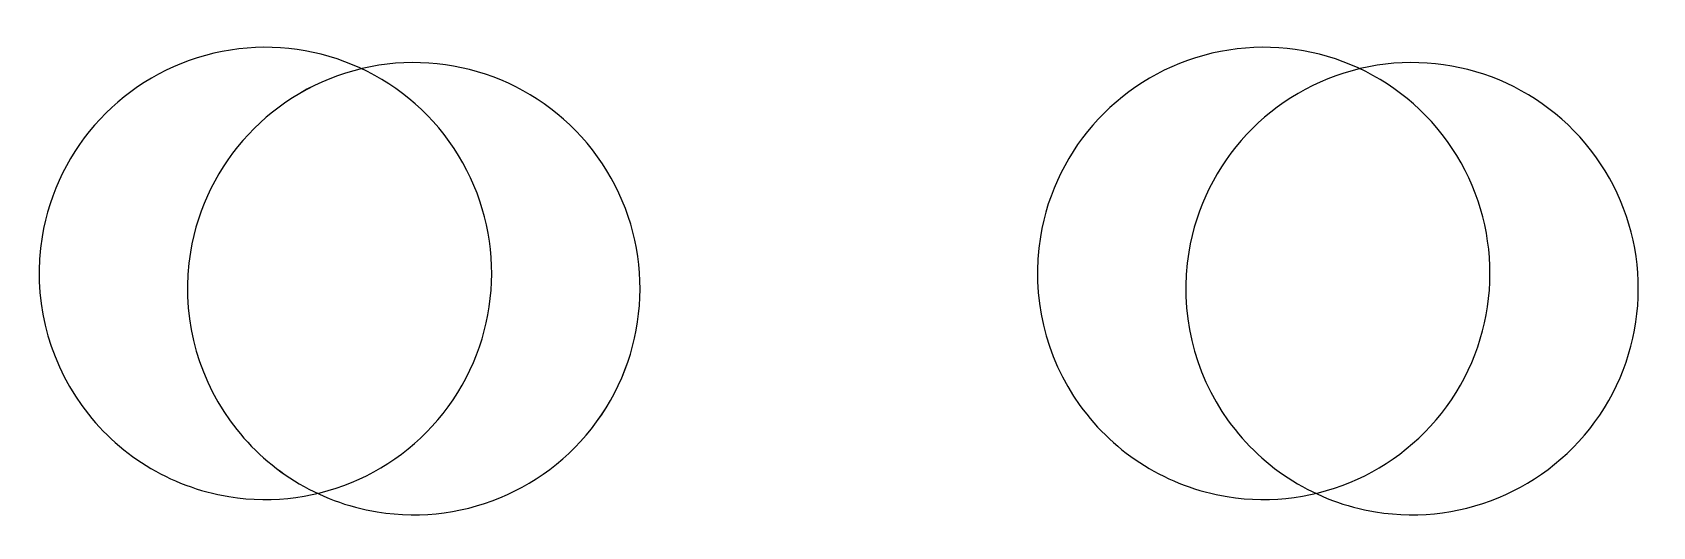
# Model space of a CAD drawing. Extents: x -4034 to 1909, y -3277 to 6509.
# Drawn here: x 119.2 to 504.8, y 6391.6 to 6509.3 of the extents above; entities that cross this region are included whole.
import ezdxf

# ---------------------------------------------------------------- set-up
doc = ezdxf.new("R2010")
doc.units = 0
doc.layers.add('Layer_1', color=7, linetype='CONTINUOUS')

msp = doc.modelspace()

# ---------------------------------------------------------------- linework, layer by layer
at = {"layer": 'Layer_1', "color": 7}
for points in [[(165.93761, 6398.785908)], [(165.93761, 6398.784908)], [(403.53461, 6398.785908)], [(201.24661, 6395.144908)], [(201.24661, 6395.141908)], [(438.84361, 6395.141908)]]:
    msp.add_lwpolyline(points, close=True, dxfattribs=at)
for points in [[(218.364847, 6483.373345), (205.6503, 6501.06139), (183.532689, 6509.348697), (162.32542, 6504.370909)], [(218.364847, 6483.372345), (205.6503, 6501.06039), (183.532689, 6509.347697), (162.32542, 6504.369909)], [(455.961847, 6483.373345), (443.2473, 6501.06139), (421.129689, 6509.348697), (399.92242, 6504.370909)], [(253.673847, 6479.732345), (240.9593, 6497.42039), (218.841689, 6505.707697), (197.63442, 6500.729909)], [(253.673847, 6479.729345), (240.9593, 6497.41739), (218.841689, 6505.704697), (197.63442, 6500.726909)], [(491.270847, 6479.729345), (478.5563, 6497.41739), (456.438689, 6505.704697), (435.23142, 6500.726909)], [(162.32542, 6504.370909), (141.118152, 6499.393121), (124.997635, 6482.130528), (121.480841, 6460.632649)], [(162.32542, 6504.369909), (141.118152, 6499.392121), (124.997635, 6482.129528), (121.480841, 6460.631649)], [(399.92242, 6504.370909), (378.715152, 6499.393121), (362.594635, 6482.130528), (359.077841, 6460.632649)], [(197.63442, 6500.729909), (176.427152, 6495.752121), (160.306635, 6478.489528), (156.789841, 6456.991649)], [(197.63442, 6500.726909), (176.427152, 6495.749121), (160.306635, 6478.486528), (156.789841, 6456.988649)], [(435.23142, 6500.726909), (414.024152, 6495.749121), (397.903635, 6478.486528), (394.386841, 6456.988649)], [(220.410988, 6423.564247), (231.886963, 6442.079878), (231.079393, 6465.685301), (218.364847, 6483.373345)], [(220.410988, 6423.563247), (231.886963, 6442.078878), (231.079393, 6465.684301), (218.364847, 6483.372345)], [(458.007988, 6423.564247), (469.483963, 6442.079878), (468.676393, 6465.685301), (455.961847, 6483.373345)], [(255.719988, 6419.923247), (267.195963, 6438.438878), (266.388393, 6462.044301), (253.673847, 6479.732345)], [(255.719988, 6419.920247), (267.195963, 6438.435878), (266.388393, 6462.041301), (253.673847, 6479.729345)], [(493.316988, 6419.920247), (504.792963, 6438.435878), (503.985393, 6462.041301), (491.270847, 6479.729345)], [(121.480841, 6460.632649), (119.174788, 6446.535928), (122.563085, 6432.100494), (130.900346, 6420.501981)], [(121.480841, 6460.631649), (119.174788, 6446.534928), (122.563085, 6432.099494), (130.900346, 6420.500981)], [(359.077841, 6460.632649), (356.771788, 6446.535928), (360.160085, 6432.100494), (368.497346, 6420.501981)], [(156.789841, 6456.991649), (154.483788, 6442.894928), (157.872085, 6428.459494), (166.209346, 6416.860981)], [(156.789841, 6456.988649), (154.483788, 6442.891928), (157.872085, 6428.456494), (166.209346, 6416.857981)], [(394.386841, 6456.988649), (392.080788, 6442.891928), (395.469085, 6428.456494), (403.806346, 6416.857981)], [(165.93761, 6398.785908), (187.435488, 6395.269114), (208.935012, 6405.048616), (220.410988, 6423.564247)], [(165.93761, 6398.784908), (187.435488, 6395.268114), (208.935012, 6405.047616), (220.410988, 6423.563247)], [(403.53461, 6398.785908), (425.032488, 6395.269114), (446.532012, 6405.048616), (458.007988, 6423.564247)], [(130.900346, 6420.501981), (139.237608, 6408.903467), (151.840888, 6401.091962), (165.93761, 6398.785908)], [(130.900346, 6420.500981), (139.237608, 6408.902467), (151.840888, 6401.090962), (165.93761, 6398.784908)], [(166.209346, 6416.860981), (174.546608, 6405.262467), (187.149888, 6397.450962), (201.24661, 6395.144908)], [(166.209346, 6416.857981), (174.546608, 6405.259467), (187.149888, 6397.447962), (201.24661, 6395.141908)], [(201.24661, 6395.144908), (222.744488, 6391.628114), (244.244012, 6401.407616), (255.719988, 6419.923247)], [(201.24661, 6395.141908), (222.744488, 6391.625114), (244.244012, 6401.404616), (255.719988, 6419.920247)], [(368.497346, 6420.501981), (376.834608, 6408.903467), (389.437888, 6401.091962), (403.53461, 6398.785908)], [(403.806346, 6416.857981), (412.143608, 6405.259467), (424.746888, 6397.447962), (438.84361, 6395.141908)], [(438.84361, 6395.141908), (460.341488, 6391.625114), (481.841012, 6401.404616), (493.316988, 6419.920247)]]:
    msp.add_open_spline(points, degree=3, dxfattribs=at)

doc.saveas('drawing.dxf')
